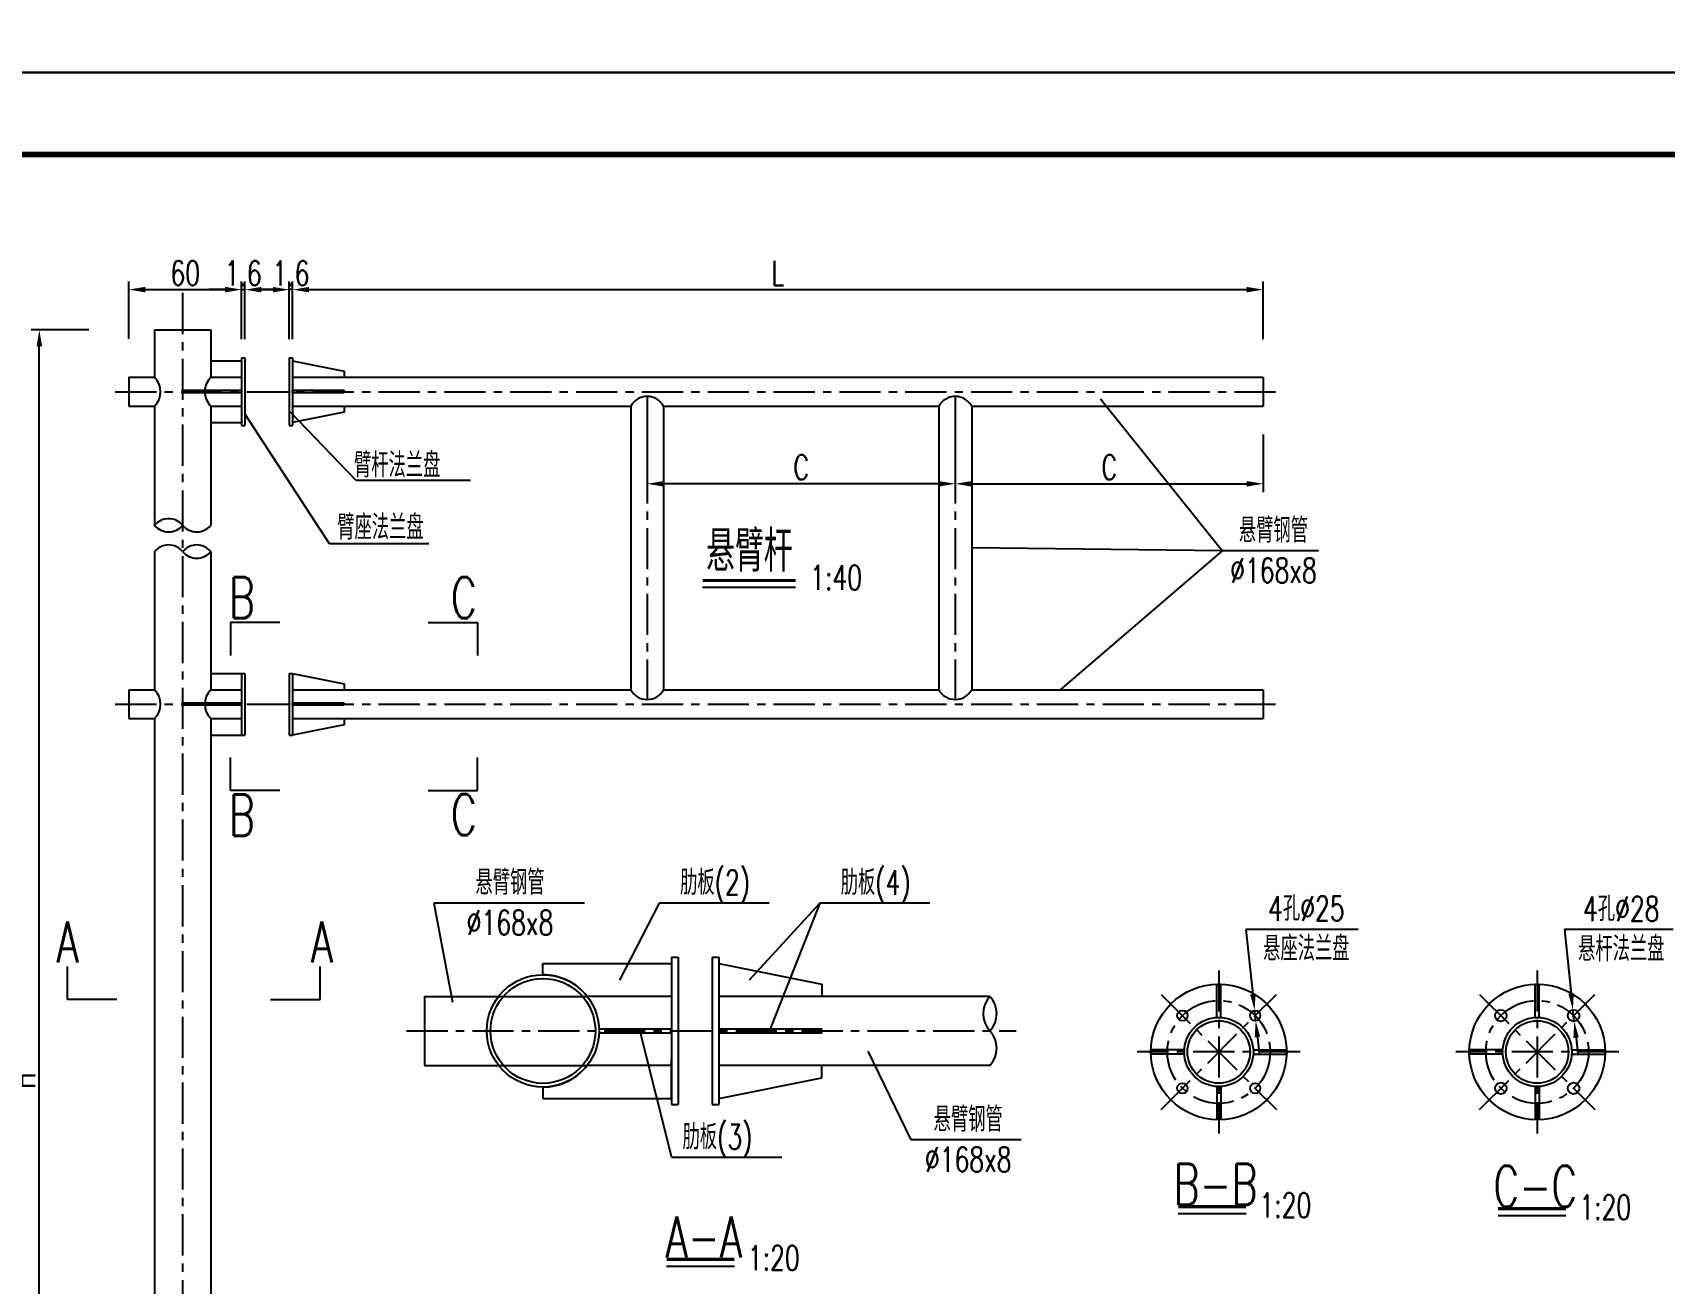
# Model space of a CAD drawing. Extents: x 4349 to 271026, y -15323 to -8945.
# Drawn here: x 4546.1 to 4744.3, y -12626.3 to -12474.2 of the extents above; entities that cross this region are included whole.
import ezdxf
from ezdxf.enums import TextEntityAlignment as Align

# ---------------------------------------------------------------- set-up
doc = ezdxf.new("R2010")
doc.units = 0
doc.header["$LTSCALE"] = 2
doc.header["$PDMODE"] = 32
doc.header["$PDSIZE"] = 0.3
doc.linetypes.add('CENTERX2', pattern=[4, 2.5, -0.5, 0.5, -0.5])
doc.layers.get('DEFPOINTS').update_dxf_attribs({"linetype": 'CONTINUOUS'})
for name, color, linetype in [('中线', 2, 'CENTERX2'), ('图框', 7, 'CONTINUOUS'), ('尺寸标注', 4, 'CONTINUOUS'), ('文字', 7, 'CONTINUOUS'), ('文字符号', 7, 'CONTINUOUS'), ('结构1', 1, 'CONTINUOUS'), ('结构2', 7, 'CONTINUOUS')]:
    doc.layers.add(name, color=color, linetype=linetype)
doc.styles.get("Standard").update_dxf_attribs({"font": 'simplex1.shx', "width": 0.7, "bigfont": 'hztxt.shx'})
doc.dimstyles.new('1：10', dxfattribs={"dimtxt": 3, "dimasz": 2, "dimexe": 1, "dimexo": 1, "dimgap": 0.5, "dimtad": 1, "dimrnd": 0.0095, "dimdsep": 46, "dimtxsty": 'Standard', "dimcen": 0.09, "dimclrd": 256, "dimclre": 256, "dimadec": 0, "dimazin": 0, "dimtfac": 1, "dimtix": 1, "dimtmove": 2, "dimatfit": 3, "dimfxl": 0, "dimtolj": 1, "dimtzin": 0, "dimarcsym": 0})
doc.dimstyles.new('1：20', dxfattribs={"dimtxt": 3, "dimasz": 2, "dimexe": 1, "dimexo": 1, "dimgap": 0.5, "dimtad": 1, "dimlfac": 2, "dimrnd": 0.0095, "dimdsep": 46, "dimtxsty": 'Standard', "dimcen": 0.09, "dimclrd": 256, "dimclre": 256, "dimclrt": 256, "dimadec": 0, "dimazin": 0, "dimtfac": 1, "dimtix": 1, "dimtmove": 2, "dimatfit": 3, "dimfxl": 0, "dimtolj": 1, "dimtzin": 0, "dimarcsym": 0})
doc.dimstyles.new('比例1：40', dxfattribs={"dimtxt": 3, "dimasz": 2, "dimexe": 1, "dimexo": 1, "dimgap": 0.5, "dimtad": 1, "dimdec": 0, "dimlfac": 4, "dimzin": 13, "dimdsep": 46, "dimtxsty": 'Standard', "dimcen": -0.09, "dimclrd": 256, "dimclre": 256, "dimclrt": 256, "dimaunit": 1, "dimadec": 0, "dimazin": 0, "dimtfac": 0.0005, "dimtdec": 0, "dimtix": 1, "dimtmove": 2, "dimatfit": 3, "dimfxl": 0, "dimtolj": 1, "dimtzin": 13, "dimarcsym": 0})

# ---------------------------------------------------------------- blocks, each defined once
blk = doc.blocks.new('*D425')
at = {"layer": 'DEFPOINTS', "color": 0, "linetype": 'Continuous'}
for p in [(4571.46, -12505.44), (4557.76, -12516.1), (4571.46, -12516.1)]:
    blk.add_point(p, dxfattribs=at)
at = {"layer": '尺寸标注', "linetype": 'Continuous', "lineweight": -2}
for p, q in [((4557.76, -12511.44), (4557.76, -12504.44)), ((4571.46, -12511.44), (4571.46, -12504.44)), ((4559.76, -12505.44), (4569.46, -12505.44))]:
    blk.add_line(p, q, dxfattribs=at)
at = {"layer": '尺寸标注', "linetype": 'Continuous'}
for points in [[(4559.76, -12505.11), (4559.76, -12505.78), (4557.76, -12505.44)], [(4569.46, -12505.11), (4569.46, -12505.78), (4571.46, -12505.44)]]:
    blk.add_solid(points, dxfattribs=at)
at = {"layer": '尺寸标注', "linetype": 'Continuous', "insert": (4564.61, -12503.44), "char_height": 3, "attachment_point": 5}
blk.add_mtext('\\A1;60', dxfattribs=at)
blk = doc.blocks.new('*D459')
at = {"layer": 'DEFPOINTS', "color": 0, "linetype": 'Continuous'}
for p in [(4546.88, -12510.35), (4560.88, -12510.35), (4546.88, -12692.85)]:
    blk.add_point(p, dxfattribs=at)
at = {"layer": '尺寸标注', "linetype": 'Continuous', "lineweight": -2}
for p, q in [((4552.88, -12510.35), (4545.88, -12510.35)), ((4546.88, -12690.85), (4546.88, -12512.35)), ((4546.88, -12692.85), (4545.88, -12692.85))]:
    blk.add_line(p, q, dxfattribs=at)
at = {"layer": '尺寸标注', "linetype": 'Continuous'}
for points in [[(4546.55, -12512.35), (4547.22, -12512.35), (4546.88, -12510.35)], [(4546.55, -12690.85), (4547.22, -12690.85), (4546.88, -12692.85)]]:
    blk.add_solid(points, dxfattribs=at)
at = {"layer": '尺寸标注', "color": 0, "linetype": 'Continuous', "insert": (4544.88, -12601.6), "char_height": 3, "attachment_point": 5, "rotation": 90}
blk.add_mtext('\\A1;H', dxfattribs=at)
blk = doc.blocks.new('*D671')
at = {"layer": 'DEFPOINTS', "color": 0, "linetype": 'Continuous'}
for p in [(4695.61, -12505.45), (4577.66, -12513.73), (4695.61, -12516.1)]:
    blk.add_point(p, dxfattribs=at)
at = {"layer": '尺寸标注', "linetype": 'Continuous', "lineweight": -2}
for p, q in [((4577.66, -12511.45), (4577.66, -12504.45)), ((4695.61, -12511.45), (4695.61, -12504.45)), ((4579.66, -12505.45), (4693.61, -12505.45))]:
    blk.add_line(p, q, dxfattribs=at)
at = {"layer": '尺寸标注', "linetype": 'Continuous'}
for points in [[(4579.66, -12505.12), (4579.66, -12505.78), (4577.66, -12505.45)], [(4693.61, -12505.12), (4693.61, -12505.78), (4695.61, -12505.45)]]:
    blk.add_solid(points, dxfattribs=at)
at = {"layer": '尺寸标注', "linetype": 'Continuous', "insert": (4636.63, -12503.45), "char_height": 3, "attachment_point": 5}
blk.add_mtext('\\A1;L', dxfattribs=at)
blk = doc.blocks.new('*D672')
at = {"layer": 'DEFPOINTS', "color": 0, "linetype": 'Continuous'}
for p in [(4577.26, -12505.45), (4577.26, -12513.73), (4577.66, -12513.73)]:
    blk.add_point(p, dxfattribs=at)
at = {"layer": '尺寸标注', "linetype": 'Continuous', "lineweight": -2}
for p, q in [((4577.26, -12511.45), (4577.26, -12504.45)), ((4577.66, -12511.45), (4577.66, -12504.45)), ((4575.26, -12505.45), (4573.26, -12505.45)), ((4577.66, -12505.45), (4577.26, -12505.45)), ((4579.66, -12505.45), (4581.66, -12505.45))]:
    blk.add_line(p, q, dxfattribs=at)
at = {"layer": '尺寸标注', "linetype": 'Continuous'}
for points in [[(4575.26, -12505.12), (4575.26, -12505.78), (4577.26, -12505.45)], [(4579.66, -12505.12), (4579.66, -12505.78), (4577.66, -12505.45)]]:
    blk.add_solid(points, dxfattribs=at)
at = {"layer": '尺寸标注', "linetype": 'Continuous', "insert": (4577.46, -12503.45), "char_height": 3, "attachment_point": 5}
blk.add_mtext('\\A1;1.6', dxfattribs=at)
blk = doc.blocks.new('*D673')
at = {"layer": 'DEFPOINTS', "color": 0, "linetype": 'Continuous'}
for p in [(4571.86, -12505.45), (4571.46, -12513.73), (4571.86, -12513.73)]:
    blk.add_point(p, dxfattribs=at)
at = {"layer": '尺寸标注', "linetype": 'Continuous', "lineweight": -2}
for p, q in [((4571.46, -12511.45), (4571.46, -12504.45)), ((4571.86, -12511.45), (4571.86, -12504.45)), ((4569.46, -12505.45), (4567.46, -12505.45)), ((4571.46, -12505.45), (4571.86, -12505.45)), ((4573.86, -12505.45), (4575.86, -12505.45))]:
    blk.add_line(p, q, dxfattribs=at)
at = {"layer": '尺寸标注', "linetype": 'Continuous'}
for points in [[(4569.46, -12505.12), (4569.46, -12505.78), (4571.46, -12505.45)], [(4573.86, -12505.12), (4573.86, -12505.78), (4571.86, -12505.45)]]:
    blk.add_solid(points, dxfattribs=at)
at = {"layer": '尺寸标注', "linetype": 'Continuous', "insert": (4571.66, -12503.45), "char_height": 3, "attachment_point": 5}
blk.add_mtext('\\A1;1.6', dxfattribs=at)
blk = doc.blocks.new('*D402')
at = {"layer": 'DEFPOINTS', "color": 0, "linetype": 'Continuous'}
for p in [(4658.18, -12518.43), (4695.61, -12518.43), (4695.61, -12529.05)]:
    blk.add_point(p, dxfattribs=at)
at = {"layer": '尺寸标注', "linetype": 'Continuous', "lineweight": -2}
for p, q in [((4658.18, -12523.05), (4658.18, -12530.05)), ((4695.61, -12523.05), (4695.61, -12530.05)), ((4660.18, -12529.05), (4693.61, -12529.05))]:
    blk.add_line(p, q, dxfattribs=at)
at = {"layer": '尺寸标注', "linetype": 'Continuous'}
for points in [[(4660.18, -12528.72), (4660.18, -12529.39), (4658.18, -12529.05)], [(4693.61, -12528.72), (4693.61, -12529.39), (4695.61, -12529.05)]]:
    blk.add_solid(points, dxfattribs=at)
at = {"layer": '尺寸标注', "linetype": 'Continuous', "insert": (4676.89, -12527.05), "char_height": 3, "attachment_point": 5}
blk.add_mtext('\\A1;C', dxfattribs=at)
blk = doc.blocks.new('*D403')
at = {"layer": 'DEFPOINTS', "color": 0, "linetype": 'Continuous'}
for p in [(4620.74, -12518.43), (4658.18, -12518.43), (4620.74, -12529.05)]:
    blk.add_point(p, dxfattribs=at)
at = {"layer": '尺寸标注', "linetype": 'Continuous', "lineweight": -2}
for p, q in [((4620.74, -12523.05), (4620.74, -12530.05)), ((4658.18, -12523.05), (4658.18, -12530.05)), ((4656.18, -12529.05), (4622.74, -12529.05))]:
    blk.add_line(p, q, dxfattribs=at)
at = {"layer": '尺寸标注', "linetype": 'Continuous'}
for points in [[(4622.74, -12528.72), (4622.74, -12529.39), (4620.74, -12529.05)], [(4656.18, -12528.72), (4656.18, -12529.39), (4658.18, -12529.05)]]:
    blk.add_solid(points, dxfattribs=at)
at = {"layer": '尺寸标注', "linetype": 'Continuous', "insert": (4639.46, -12527.05), "char_height": 3, "attachment_point": 5}
blk.add_mtext('\\A1;C', dxfattribs=at)
blk = doc.blocks.new('12345')
at = {"layer": '图框'}
blk.add_lwpolyline([(4926.93, -9362.88), (4926.93, -9065.88), (4506.93, -9065.88), (4506.93, -9362.88)], close=True, dxfattribs=at)
blk = doc.blocks.new('123456')
at = {"layer": '图框', "linetype": 'Continuous'}
blk.add_blockref('12345', (0, -2522.15), dxfattribs=at)

msp = doc.modelspace()

# ---------------------------------------------------------------- linework, layer by layer
at = {"layer": '中线'}
for p, q in [((4564.29655, -12505.85347), (4564.29655, -12719.77211)), ((4556.10905, -12517.85394), (4697.10974, -12517.85394)), ((4620.7419, -12518.43145), (4620.7419, -12555.27643)), ((4658.17582, -12518.43145), (4658.17582, -12555.27643)), ((4556.10905, -12555.85394), (4697.10974, -12555.85394)), ((4690.20051, -12588.22673), (4690.20051, -12608.02673)), ((4728.89451, -12588.22673), (4728.89451, -12608.02673)), ((4683.20015, -12591.12637), (4697.20087, -12605.12709)), ((4683.20015, -12605.12709), (4697.20087, -12591.12637)), ((4721.89415, -12605.12709), (4735.89486, -12591.12637)), ((4721.89415, -12591.12637), (4735.89486, -12605.12709)), ((4591.50998, -12595.56612), (4665.59339, -12595.56612)), ((4700.10051, -12598.12673), (4680.30051, -12598.12673)), ((4738.79451, -12598.12673), (4718.99451, -12598.12673))]:
    msp.add_line(p, q, dxfattribs=at)
for centre in [(4690.20051, -12598.12673), (4728.89451, -12598.12673)]:
    msp.add_circle(centre, 6.25, dxfattribs=at)
at = {"layer": '图框', "const_width": 0.7}
msp.add_lwpolyline([(4916.92857, -12489.02657), (4536.92857, -12489.02657), (4536.92858, -12766.02657), (4916.92858, -12766.02657), (4916.92857, -12489.02657)], dxfattribs=at)
at = {"layer": '尺寸标注', "color": 2}
for p, q in [((4594.83224, -12580.02019), (4597.06839, -12592.06612)), ((4613.12196, -12580.02019), (4594.83224, -12580.02019)), ((4622.18765, -12580.02019), (4617.38936, -12589.40213)), ((4635.56085, -12580.02019), (4622.18765, -12580.02019)), ((4641.70457, -12580.02019), (4633.1555, -12589.40213)), ((4641.70457, -12580.02019), (4635.70492, -12595.31612)), ((4655.07777, -12580.02019), (4641.70457, -12580.02019)), ((4693.49135, -12583.21938), (4694.33908, -12591.09738)), ((4707.13096, -12583.21938), (4693.49135, -12583.21938)), ((4745.40583, -12583.2204), (4732.21676, -12583.22297)), ((4732.21676, -12583.22297), (4733.01522, -12591.10533)), ((4623.72897, -12610.96115), (4619.94995, -12595.81612)), ((4652.83567, -12608.81426), (4647.59608, -12598.03183)), ((4666.17543, -12608.81426), (4652.83567, -12608.81426)), ((4637.10217, -12610.96115), (4623.72897, -12610.96115))]:
    msp.add_line(p, q, dxfattribs=at)
at = {"layer": '尺寸标注', "linetype": 'Continuous'}
for p, q in [((4693.49135, -12583.21938), (4694.33908, -12591.09738)), ((4732.21676, -12583.22297), (4733.00599, -12591.02493)), ((4694.68679, -12594.32873), (4694.55306, -12593.0859)), ((4733.39376, -12594.40275), (4733.23409, -12593.01188)), ((4694.90077, -12596.31725), (4695.11475, -12598.30577)), ((4733.62186, -12596.3897), (4733.84996, -12598.37665))]:
    msp.add_line(p, q, dxfattribs=at)
at = {"layer": '尺寸标注', "linetype": 'ByBlock'}
for centre, start, end in [((4562.5903, -12535.49964), 39.372349, 140.627651), ((4562.5903, -12532.69934), 219.372349, 320.627651), ((4566.0028, -12532.69934), 219.372349, 320.627651), ((4562.5903, -12538.69569), 39.372349, 140.627651), ((4566.0028, -12538.69569), 39.372349, 140.627651), ((4566.0028, -12535.89539), 219.372349, 320.627651)]:
    msp.add_arc(centre, 2.2072, start, end, dxfattribs=at)
at = {"layer": '尺寸标注', "linetype": 'Continuous'}
for points in [[(4694.6705, -12591.06172), (4694.00766, -12591.13304), (4694.55306, -12593.0859)], [(4733.33714, -12590.98691), (4732.67483, -12591.06295), (4733.23409, -12593.01188)], [(4695.23219, -12596.28158), (4694.56935, -12596.35291), (4694.68679, -12594.32873)], [(4733.95302, -12596.35168), (4733.2907, -12596.42771), (4733.39376, -12594.40275)]]:
    msp.add_solid(points, dxfattribs=at)
at = {"layer": '文字'}
for p, q in [((4627.46783, -12541.63236), (4638.78352, -12541.63236)), ((4685.27716, -12617.76467), (4693.51327, -12617.76467)), ((4724.14031, -12618.0103), (4732.37642, -12618.0103)), ((4623.1076, -12624.1713), (4631.34372, -12624.1713))]:
    msp.add_line(p, q, dxfattribs=at)
at = {"layer": '文字', "const_width": 0.4}
for points in [[(4627.46783, -12540.80817), (4638.78352, -12540.80817)], [(4685.27716, -12616.94048), (4693.51327, -12616.94048)], [(4724.14031, -12617.18611), (4732.37642, -12617.18611)], [(4623.1076, -12623.34711), (4631.34372, -12623.34711)]]:
    msp.add_lwpolyline(points, dxfattribs=at)
at = {"layer": '文字符号'}
for p, q in [((4690.59641, -12537.21068), (4675.82664, -12518.76513)), ((4582.14504, -12536.37156), (4571.85905, -12520.5667)), ((4585.38031, -12528.6433), (4577.39231, -12520.33416)), ((4599.26431, -12528.6433), (4585.38031, -12528.6433)), ((4594.19388, -12536.37156), (4582.14504, -12536.37156)), ((4690.59641, -12537.21068), (4660.17582, -12536.85394)), ((4690.59641, -12537.21068), (4670.9244, -12554.10394)), ((4702.30015, -12537.21068), (4690.59641, -12537.21068))]:
    msp.add_line(p, q, dxfattribs=at)
at = {"layer": '结构1'}
for p, q in [((4560.88405, -12510.35394), (4560.88405, -12516.10394)), ((4560.88405, -12510.35394), (4567.70905, -12510.35394)), ((4567.70905, -12510.35394), (4567.70905, -12516.10394)), ((4567.70905, -12514.10394), (4571.45905, -12514.10394)), ((4571.45905, -12513.72894), (4571.85905, -12513.72894)), ((4571.45905, -12513.72894), (4571.45905, -12521.97894)), ((4571.85905, -12513.72894), (4571.85905, -12521.97894)), ((4577.25974, -12513.72894), (4577.65974, -12513.72894)), ((4577.25974, -12513.72894), (4577.25974, -12521.97894)), ((4577.65974, -12513.72894), (4577.65974, -12521.97894)), ((4577.65974, -12514.10394), (4583.90974, -12515.35394)), ((4557.75905, -12516.10394), (4560.88405, -12516.10394)), ((4557.75905, -12516.10394), (4557.75905, -12519.60394)), ((4567.70905, -12516.10394), (4571.45905, -12516.10394)), ((4577.65974, -12516.10394), (4695.60974, -12516.10394)), ((4583.90974, -12515.35394), (4583.90974, -12516.10394)), ((4695.60974, -12516.10394), (4695.60974, -12519.60394)), ((4564.29655, -12517.97894), (4564.29655, -12517.72894)), ((4571.45905, -12517.72894), (4564.29655, -12517.72894)), ((4571.45905, -12517.97894), (4564.29655, -12517.97894)), ((4577.65974, -12517.97894), (4577.65974, -12517.72894)), ((4583.90974, -12517.72894), (4577.65974, -12517.72894)), ((4583.90974, -12517.97894), (4577.65974, -12517.97894)), ((4583.90974, -12517.72894), (4583.90974, -12517.97894)), ((4557.75905, -12519.60394), (4560.88405, -12519.60394)), ((4560.88405, -12519.60394), (4560.88405, -12534.09949)), ((4567.70905, -12519.60394), (4571.45905, -12519.60394)), ((4567.70905, -12519.60394), (4567.70905, -12534.09949)), ((4577.65974, -12519.60394), (4618.7419, -12519.60394)), ((4583.90974, -12520.35394), (4577.65974, -12521.60394)), ((4583.90974, -12519.60394), (4583.90974, -12520.35394)), ((4618.7419, -12519.60394), (4618.7419, -12554.10394)), ((4622.7419, -12519.60394), (4656.17582, -12519.60394)), ((4622.7419, -12519.60394), (4622.7419, -12554.10394)), ((4656.17582, -12519.60394), (4656.17582, -12554.10394)), ((4660.17582, -12519.60394), (4695.60974, -12519.60394)), ((4660.17582, -12519.60394), (4660.17582, -12554.10394)), ((4567.70905, -12521.60394), (4571.45905, -12521.60394)), ((4571.45905, -12521.97894), (4571.85905, -12521.97894)), ((4577.25974, -12521.97894), (4577.65974, -12521.97894)), ((4560.88405, -12537.29554), (4560.88405, -12554.10394)), ((4567.70905, -12537.29554), (4567.70905, -12554.10394)), ((4567.70905, -12552.10394), (4571.85905, -12552.10394)), ((4571.45905, -12552.10394), (4571.45905, -12559.60394)), ((4571.85905, -12552.10394), (4571.85905, -12559.60394)), ((4577.25974, -12552.10394), (4577.25974, -12559.60394)), ((4577.25974, -12552.10394), (4577.65974, -12552.10394)), ((4577.65974, -12552.10394), (4577.65974, -12559.60394)), ((4577.65974, -12552.10394), (4583.90974, -12553.35394)), ((4557.75905, -12554.10394), (4557.75905, -12557.60394)), ((4557.75905, -12554.10394), (4560.88405, -12554.10394)), ((4567.70905, -12554.10394), (4571.45905, -12554.10394)), ((4577.65974, -12554.10394), (4618.7419, -12554.10394)), ((4583.90974, -12553.35394), (4583.90974, -12554.10394)), ((4622.7419, -12554.10394), (4656.17582, -12554.10394)), ((4660.17582, -12554.10394), (4695.60974, -12554.10394)), ((4695.60974, -12554.10394), (4695.60974, -12557.60394)), ((4564.29655, -12555.97894), (4564.29655, -12555.72894)), ((4571.45905, -12555.72894), (4564.29655, -12555.72894)), ((4571.45905, -12555.97894), (4564.29655, -12555.97894)), ((4583.90974, -12555.72894), (4577.65974, -12555.72894)), ((4577.65974, -12555.97894), (4577.65974, -12555.72894)), ((4583.90974, -12555.97894), (4577.65974, -12555.97894)), ((4583.90974, -12555.72894), (4583.90974, -12555.97894)), ((4557.75905, -12557.60394), (4560.88405, -12557.60394)), ((4560.88405, -12557.60394), (4560.88405, -12682.85394)), ((4567.70905, -12557.60394), (4567.70905, -12682.85394)), ((4567.70905, -12557.60394), (4571.45905, -12557.60394)), ((4577.65974, -12557.60394), (4695.60974, -12557.60394)), ((4583.90974, -12558.35394), (4577.65974, -12559.60394)), ((4583.90974, -12557.60394), (4583.90974, -12558.35394)), ((4567.70905, -12559.60394), (4571.85905, -12559.60394)), ((4577.25974, -12559.60394), (4577.65974, -12559.60394)), ((4623.70188, -12586.61612), (4624.50188, -12586.61612)), ((4623.70188, -12586.61612), (4623.70188, -12604.51612)), ((4624.50188, -12586.61612), (4624.50188, -12604.51612)), ((4628.65492, -12586.61612), (4629.45492, -12586.61612)), ((4628.65492, -12586.61612), (4628.65492, -12604.51612)), ((4629.45492, -12586.61612), (4629.45492, -12604.51612)), ((4608.07688, -12588.74112), (4608.07688, -12587.36612)), ((4608.07688, -12587.36612), (4623.70188, -12587.36612)), ((4623.70188, -12587.36612), (4623.70188, -12592.06612)), ((4629.45492, -12587.36612), (4641.95492, -12589.86612)), ((4641.95492, -12589.86612), (4641.95492, -12591.36612)), ((4593.70188, -12591.36612), (4602.69723, -12591.36612)), ((4593.70188, -12591.36612), (4593.70188, -12599.76612)), ((4602.74859, -12591.36612), (4613.45653, -12591.36612)), ((4623.70188, -12591.36612), (4613.45653, -12591.36612)), ((4662.39889, -12591.36612), (4629.45492, -12591.36612)), ((4629.45492, -12595.31612), (4641.95492, -12595.31612)), ((4629.45492, -12595.81612), (4641.95492, -12595.81612)), ((4641.95492, -12595.81612), (4641.95492, -12595.31612)), ((4593.70188, -12599.76612), (4602.69723, -12599.76612)), ((4602.74859, -12599.76612), (4613.45653, -12599.76612)), ((4623.70188, -12599.76612), (4613.45653, -12599.76612)), ((4623.70188, -12603.76612), (4623.70188, -12599.06612)), ((4662.39889, -12599.76612), (4629.45492, -12599.76612)), ((4641.95492, -12601.26612), (4641.95492, -12599.76612)), ((4608.07688, -12602.39112), (4608.07688, -12603.76612)), ((4629.45492, -12603.76612), (4641.95492, -12601.26612)), ((4608.07688, -12603.76612), (4623.70188, -12603.76612)), ((4623.70188, -12604.51612), (4624.50188, -12604.51612)), ((4628.65492, -12604.51612), (4629.45492, -12604.51612))]:
    msp.add_line(p, q, dxfattribs=at)
for points in [[(4614.8973, -12595.31612), (4623.70188, -12595.31612)], [(4614.8973, -12595.81612), (4623.70188, -12595.81612)]]:
    msp.add_lwpolyline(points, dxfattribs=at)
for centre, radius in [((4690.20051, -12598.12673), 8.25), ((4728.89451, -12598.12673), 8.25), ((4690.20051, -12598.12673), 4.2), ((4690.20051, -12598.12673), 3.8), ((4728.89451, -12598.12673), 4.2), ((4728.89451, -12598.12673), 3.8)]:
    msp.add_circle(centre, radius, dxfattribs=at)
for centre, radius, start, end in [((4559.12369, -12517.85394), 2.48221, 315.1691386, 44.8308614), ((4569.46941, -12517.85394), 2.48221, 135.1691386, 177.1134606), ((4569.46941, -12517.85394), 2.48221, 182.8865394, 224.8308614), ((4620.7419, -12520.72347), 2.29202, 29.2385373, 150.7614627), ((4658.17582, -12520.72347), 2.29202, 29.2385373, 150.7614627), ((4559.12369, -12555.85394), 2.48221, 315.1691386, 44.8308614), ((4569.46941, -12555.85394), 2.48221, 135.1691386, 224.8308614), ((4620.7419, -12552.98441), 2.29202, 209.2385373, 330.7614627), ((4658.17582, -12552.98441), 2.29202, 209.2385373, 330.7614627), ((4608.07688, -12595.56612), 6.825, 37.9798724, 90), ((4608.07688, -12595.56612), 6.825, 270, 322.0201276)]:
    msp.add_arc(centre, radius, start, end, dxfattribs=at)
at = {"layer": '结构2', "color": 1}
for p, q in [((4570.10058, -12545.90718), (4570.10058, -12549.90718)), ((4600.11917, -12545.90718), (4600.11917, -12549.90718)), ((4570.10058, -12566.34199), (4570.10058, -12562.34199)), ((4600.11917, -12566.34199), (4600.11917, -12562.34199)), ((4550.31608, -12591.75301), (4550.31608, -12587.75301)), ((4580.9878, -12591.75301), (4580.9878, -12587.75301))]:
    msp.add_line(p, q, dxfattribs=at)
at = {"layer": '结构2'}
for p, q in [((4576.10058, -12545.90718), (4570.10058, -12545.90718)), ((4594.11917, -12545.90718), (4600.11917, -12545.90718)), ((4576.10058, -12566.34199), (4570.10058, -12566.34199)), ((4594.11917, -12566.34199), (4600.11917, -12566.34199)), ((4689.95051, -12593.93418), (4689.95051, -12589.92673)), ((4690.45051, -12589.92673), (4689.95051, -12589.92673)), ((4690.45051, -12593.93418), (4690.45051, -12589.92673)), ((4729.14451, -12589.92673), (4728.64451, -12589.92673)), ((4728.64451, -12593.93418), (4728.64451, -12589.92673)), ((4729.14451, -12593.93418), (4729.14451, -12589.92673)), ((4556.31608, -12591.75301), (4550.31608, -12591.75301)), ((4574.9878, -12591.75301), (4580.9878, -12591.75301)), ((4686.00796, -12597.87673), (4682.00051, -12597.87673)), ((4682.00051, -12597.87673), (4682.00051, -12598.37673)), ((4686.00796, -12598.37673), (4682.00051, -12598.37673)), ((4694.39306, -12597.87673), (4698.40051, -12597.87673)), ((4694.39306, -12598.37673), (4698.40051, -12598.37673)), ((4698.40051, -12597.87673), (4698.40051, -12598.37673)), ((4720.69451, -12597.87673), (4720.69451, -12598.37673)), ((4724.70195, -12597.87673), (4720.69451, -12597.87673)), ((4724.70195, -12598.37673), (4720.69451, -12598.37673)), ((4733.08706, -12597.87673), (4737.09451, -12597.87673)), ((4733.08706, -12598.37673), (4737.09451, -12598.37673)), ((4737.09451, -12597.87673), (4737.09451, -12598.37673)), ((4689.95051, -12602.31928), (4689.95051, -12606.32673)), ((4690.45051, -12602.31928), (4690.45051, -12606.32673)), ((4728.64451, -12602.31928), (4728.64451, -12606.32673)), ((4729.14451, -12602.31928), (4729.14451, -12606.32673)), ((4690.45051, -12606.32673), (4689.95051, -12606.32673)), ((4729.14451, -12606.32673), (4728.64451, -12606.32673))]:
    msp.add_line(p, q, dxfattribs=at)
for centre, radius in [((4608.07688, -12595.56612), 6.825), ((4608.07688, -12595.56612), 6.375), ((4685.78109, -12593.70731), 0.625), ((4694.61993, -12593.70731), 0.625), ((4724.47509, -12593.70731), 0.7), ((4733.31392, -12593.70731), 0.7), ((4685.78109, -12602.54615), 0.625), ((4694.61993, -12602.54615), 0.625), ((4724.47509, -12602.54615), 0.7), ((4733.31392, -12602.54615), 0.7)]:
    msp.add_circle(centre, radius, dxfattribs=at)
for centre, start, end in [((4664.66633, -12593.46612), 137.1955605, 222.8044395), ((4660.13145, -12593.46612), 317.1955605, 42.8044395), ((4660.13145, -12597.66612), 317.1955605, 42.8044395)]:
    msp.add_arc(centre, 3.09052, start, end, dxfattribs=at)

# ---------------------------------------------------------------- block references
at = {"layer": '图框', "color": 1, "linetype": 'Continuous'}
for p in [(0, -594), (0, -891)]:
    msp.add_blockref('123456', p, dxfattribs=at)

# ---------------------------------------------------------------- texts
at = {"layer": '文字', "width": 0.7}
for s, height, p in [('臂杆法兰盘', 3, (4590.36372, -12526.77732)), ('臂座法兰盘', 3, (4588.33218, -12534.33488)), ('悬臂钢管', 3, (4696.84458, -12534.71068)), ('悬臂杆', 5, (4633.15919, -12537.23092)), ('1:40', 3, (4643.69839, -12540.44812)), ('%%C168x8', 3, (4696.84458, -12539.58338)), ('B', 5, (4571.47865, -12542.90339)), ('C', 5, (4598.46197, -12542.90339)), ('C', 5, (4598.46197, -12569.28377)), ('B', 5, (4571.47865, -12569.34578)), ('悬臂钢管', 3, (4604.07494, -12577.52019)), ('肋板(2)', 3, (4629.00022, -12577.52019)), ('肋板(4)', 3, (4648.51714, -12577.52019)), ('4孔%%c25', 3, (4700.8403, -12580.67705)), ('4孔%%c28', 3, (4739.1107, -12580.71938)), ('A', 5, (4550.31608, -12584.75301)), ('A', 5, (4581.21637, -12584.75301)), ('%%C168x8', 3, (4604.07494, -12582.39289)), ('悬座法兰盘', 3, (4700.8403, -12585.54975)), ('悬杆法兰盘', 3, (4739.1107, -12585.59208)), ('悬臂钢管', 3, (4659.7537, -12606.31426)), ('肋板(3)', 3, (4629.29619, -12608.46115)), ('%%C168x8', 3, (4659.7537, -12611.18696)), ('B-B', 5, (4689.79962, -12614.20902)), ('C-C', 5, (4728.66277, -12614.45464)), ('1:20', 3, (4698.29309, -12616.76364)), ('1:20', 3, (4737.15625, -12617.00926)), ('A-A', 5, (4627.63007, -12620.61565)), ('1:20', 3, (4636.12354, -12623.17027))]:
    msp.add_text(s, height=height, dxfattribs=at).set_placement(p, align=Align.MIDDLE_CENTER)

# ---------------------------------------------------------------- dimensions: what is measured, and where the dimension line sits
at = {"layer": '尺寸标注', "linetype": 'Continuous'}
for base, p1, p2, text, dimstyle, picture, middle in [((4571.45905, -12505.44168), (4557.75905, -12516.10394), (4571.45905, -12516.10394), '60', '比例1：40', '*D425', (4564.60905, -12503.44168)), ((4571.85905, -12505.45136), (4571.45905, -12513.72894), (4571.85905, -12513.72894), '1.6', '比例1：40', '*D673', (4571.65905, -12503.45136)), ((4577.25974, -12505.45136), (4577.65974, -12513.72894), (4577.25974, -12513.72894), '1.6', '比例1：40', '*D672', (4577.45974, -12503.45136)), ((4695.60974, -12505.45136), (4577.65974, -12513.72894), (4695.60974, -12516.10394), 'L', '比例1：40', '*D671', (4636.63474, -12503.45136)), ((4620.7419, -12529.05355), (4658.17582, -12518.43145), (4620.7419, -12518.43145), 'C', '1：20', '*D403', (4639.45886, -12527.05355)), ((4695.60974, -12529.05355), (4658.17582, -12518.43145), (4695.60974, -12518.43145), 'C', '1：20', '*D402', (4676.89278, -12527.05355))]:
    dim = msp.add_linear_dim(base=base, p1=p1, p2=p2, text=text, dimstyle=dimstyle, dxfattribs=at)
    dim.commit()
    dim.dimension.update_dxf_attribs({"geometry": picture, "text_midpoint": middle})
dim = msp.add_linear_dim(base=(4546.88178, -12510.35394), p1=(4546.88178, -12692.85394), p2=(4560.88405, -12510.35394), angle=90, text='H', dimstyle='1：10', dxfattribs=at)
dim.commit()
dim.dimension.update_dxf_attribs({"geometry": '*D459', "text_midpoint": (4544.88178, -12601.60394)})

doc.saveas('drawing.dxf')
